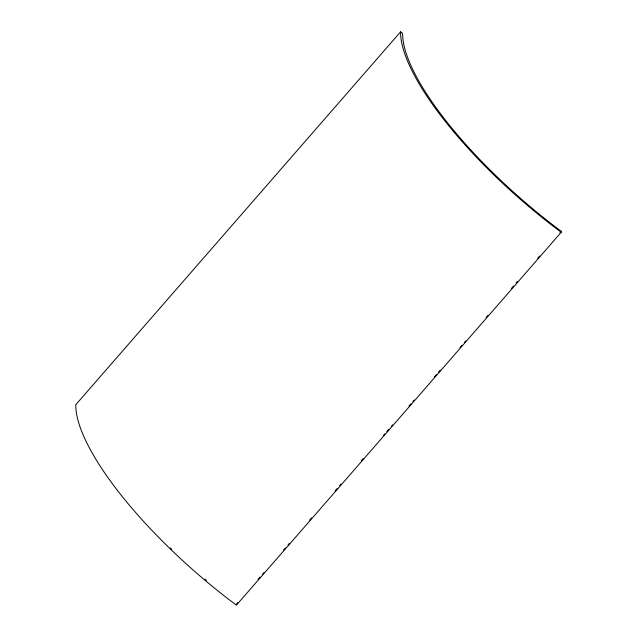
<?xml version="1.0" encoding="UTF-8"?>
<svg xmlns="http://www.w3.org/2000/svg" width="637" height="637" viewBox="0 0 637 637"><rect width="100%" height="100%" fill="white"/><g stroke="black" fill="none" stroke-linecap="round" stroke-linejoin="round"><path stroke-width="0.96" d="M561.205 232.266L561.229 231.263A205.09 62.537 41.1 0 1 402.608 33.363L400.569 31.85L75.771 404.734A207.694 63.334 41.1 0 0 236.407 605.15L561.205 232.266A207.694 63.334 41.1 0 1 400.569 31.85M236.431 604.147L237.736 602.642M257.993 579.383L259.952 577.138M262.571 574.136L263.877 572.631M283.481 550.129L285.44 547.876M288.059 544.874L289.365 543.377M309.622 520.118L311.581 517.865M335.11 490.856L337.069 488.603M339.68 485.601L340.994 484.104M361.251 460.846L363.209 458.592M383.466 435.334L384.78 433.837M386.739 431.583L388.697 429.33M391.309 426.328L392.615 424.831M408.954 406.072L410.913 403.826M412.88 401.573L414.185 400.076M434.442 376.817L436.401 374.564M438.367 372.311L440.326 370.065M459.93 347.555L461.889 345.302M464.508 342.3L465.814 340.803M486.071 317.545L488.03 315.291M511.559 288.282L513.518 286.037M516.129 283.035L517.443 281.53M537.7 258.272L539.658 256.026M559.915 232.768L561.229 231.263M206.388 580.418A205.09 62.537 41.1 0 1 204.875 579.144M171.759 549.277A205.09 62.537 41.1 0 1 170.342 547.908"/></g></svg>
